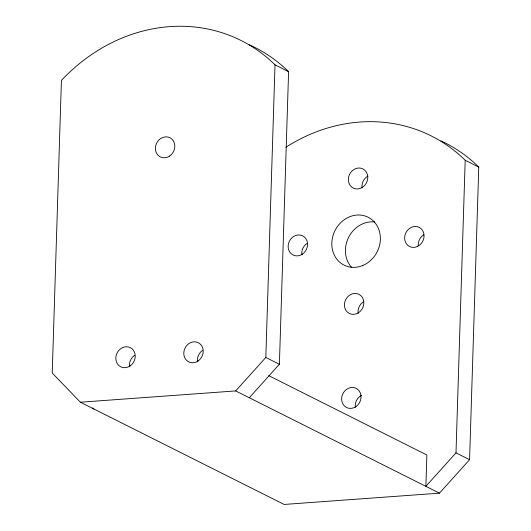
<?xml version="1.0" encoding="UTF-8"?>
<svg xmlns="http://www.w3.org/2000/svg" width="531" height="531" viewBox="0 0 531 531"><rect width="100%" height="100%" fill="white"/><g stroke="black" fill="none" stroke-linecap="round" stroke-linejoin="round"><path stroke-width="0.8" d="M80.367 402.219L235.704 390.922L265.819 357.456L275.012 64.848A170.942 150.645 -63.4 0 0 61.423 80.38L52.23 372.988L80.367 402.219L284.131 504.45L439.462 493.153L469.577 459.687L478.77 167.079A170.942 150.645 -63.4 0 0 440.876 140.841M249.291 397.739L279.399 364.266L288.592 71.665A170.942 150.645 -63.4 0 0 249.245 44.77M268.746 375.656L426.864 454.987L425.882 486.336L455.99 452.87L465.189 160.262A170.942 150.645 -63.4 0 0 285.963 147.206M275.012 64.848L288.592 71.665M465.189 160.262L478.77 167.079M265.819 357.456L279.399 364.266M455.99 452.87L469.577 459.687M235.704 390.922L439.462 493.153M92.806 407.841L93.954 409.036M418.229 245.342A10.72 9.445 -63.4 0 1 423.765 234.802M362.016 187.675A10.72 9.445 -63.4 0 1 367.963 176.06M358.113 313.363A10.72 9.445 -63.4 0 1 363.197 301.96M301.814 254.767A10.72 9.445 -63.4 0 1 307.031 243.424M351.728 267.498A26.796 23.61 -63.4 0 1 348.621 237.317A26.796 23.61 -63.4 0 1 374.76 221.971M355.332 407.469A10.72 9.445 -63.4 0 1 361.505 395.356M197.492 361.837A10.72 9.445 -63.4 0 1 202.51 350.407M129.537 366.782A10.72 9.445 -63.4 0 1 134.549 355.345M169.674 156.028A10.72 9.445 -63.4 0 0 170.245 137.927A10.72 9.445 -63.4 0 0 155.397 148.036A10.72 9.445 -63.4 0 0 169.674 156.028M417.326 246.537A10.72 9.445 -63.4 0 0 420.864 228.509A10.72 9.445 -63.4 0 0 404.848 235.791A10.72 9.445 -63.4 0 0 417.326 246.537M358.631 312.62A10.72 9.445 -63.4 0 0 359.321 294.513A10.72 9.445 -63.4 0 0 344.42 304.515A10.72 9.445 -63.4 0 0 358.631 312.62M302.239 254.23A10.72 9.445 -63.4 0 0 303.148 236.109A10.72 9.445 -63.4 0 0 288.147 245.913A10.72 9.445 -63.4 0 0 302.239 254.23M361.757 187.722A10.72 9.445 -63.4 0 0 364 169.588A10.72 9.445 -63.4 0 0 348.436 178.137A10.72 9.445 -63.4 0 0 361.757 187.722M355.903 406.62A10.72 9.445 -63.4 0 0 356.474 388.519A10.72 9.445 -63.4 0 0 341.625 398.628A10.72 9.445 -63.4 0 0 355.903 406.62M362.812 265.487A26.796 23.61 -63.4 0 0 372.948 220.584A26.796 23.61 -63.4 0 0 332.525 237.476A26.796 23.61 -63.4 0 0 362.812 265.487M198.07 360.987A10.72 9.445 -63.4 0 0 198.634 342.887A10.72 9.445 -63.4 0 0 183.786 352.996A10.72 9.445 -63.4 0 0 198.07 360.987M130.108 365.925A10.72 9.445 -63.4 0 0 130.679 347.825A10.72 9.445 -63.4 0 0 115.831 357.934A10.72 9.445 -63.4 0 0 130.108 365.925"/></g></svg>
